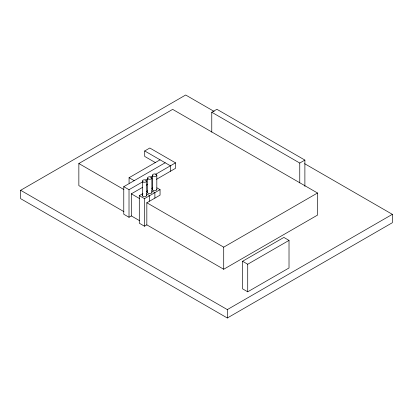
<?xml version="1.0" encoding="UTF-8"?>
<svg xmlns="http://www.w3.org/2000/svg" width="413" height="413" viewBox="0 0 413 413"><rect width="100%" height="100%" fill="white"/><g stroke="black" fill="none" stroke-linecap="round" stroke-linejoin="round"><path stroke-width="0.62" d="M142.913 193.542L139.295 195.633L139.295 223.206L144.504 226.21L146.832 224.868L223.712 269.255L317.509 215.106L317.509 193.005L172.655 109.373L78.852 163.527L78.852 185.623L123.879 211.616M139.46 220.614L131.344 215.927L131.344 193.831L142.506 187.383M146.832 224.868L146.832 202.768L160.063 195.127L160.063 189.655L156.94 187.848M223.712 269.255L223.712 247.16L317.509 193.005M304.655 163.703L392.35 214.337L392.35 222.715L227.32 317.995L20.65 198.674L20.65 190.285L185.68 95.005L214.166 111.453M155.686 162.768L144.715 156.434L144.715 150.957L149.811 148.014L175.515 162.851L175.515 168.328L156.46 179.325M211.771 132.124L211.771 112.243L216.897 109.285L304.887 160.084L304.887 186.377M129.078 183.196L129.073 177.719L160.068 159.826M131.344 215.927L129.016 217.269L123.771 214.244L123.771 186.671L165.169 162.768M123.771 186.671L129.016 189.696L142.815 181.73M145.577 180.135L147.782 178.86M150.544 177.27L152.748 175.995M155.51 174.4L175.515 162.851M146.414 185.127L147.529 184.482M146.548 191.446L147.591 190.842M151.747 188.442L152.784 187.843M139.295 195.633L144.504 198.638L160.063 189.655M211.771 112.243L299.761 163.047L304.887 160.084M242.576 261.264L283.87 237.423L289.017 240.397L289.017 267.97L247.723 291.81L242.576 288.842L242.576 261.264L247.723 264.237L289.017 240.397M20.65 190.285L227.32 309.605L392.35 214.337M144.715 150.957L170.414 165.794L170.414 171.271M129.073 177.719L134.173 180.667M151.762 190.842L154.885 192.644L154.885 198.116M146.548 193.852L149.671 195.654L149.671 201.131M78.852 163.527L123.879 189.521M131.344 193.831L139.46 198.514M146.832 202.768L223.712 247.16M299.761 163.047L299.761 182.923M247.723 264.237L247.723 291.81M227.32 309.605L227.32 317.995M156.816 175.184A2.173 1.254 0 0 1 153.559 176.268A2.173 1.254 0 0 1 153.559 174.095A2.173 1.254 0 0 1 156.816 175.184L156.816 189.51M152.469 175.184L152.469 189.51M151.87 177.941L151.87 192.329M147.534 178.101L147.534 192.494M146.563 180.966L146.563 195.463M144.504 198.638L144.504 226.21M142.315 181.126L142.315 195.623M129.016 189.696L129.016 217.269M146.455 195.148A2.127 1.229 0 0 1 144.023 196.748A2.127 1.229 0 0 1 142.841 194.735M151.757 192.009A2.173 1.254 0 0 1 149.842 193.661A2.173 1.254 0 0 1 147.57 192.164M156.744 189.185A2.173 1.254 0 0 1 154.643 190.765A2.173 1.254 0 0 1 152.542 189.185M148.267 178.963A2.173 1.254 0 0 0 151.829 178.266A2.173 1.254 0 0 0 149.005 176.831A2.173 1.254 0 0 0 148.267 178.963M143.032 181.968A2.127 1.229 0 0 0 146.527 181.286A2.127 1.229 0 0 0 143.755 179.882A2.127 1.229 0 0 0 143.032 181.968"/></g></svg>
